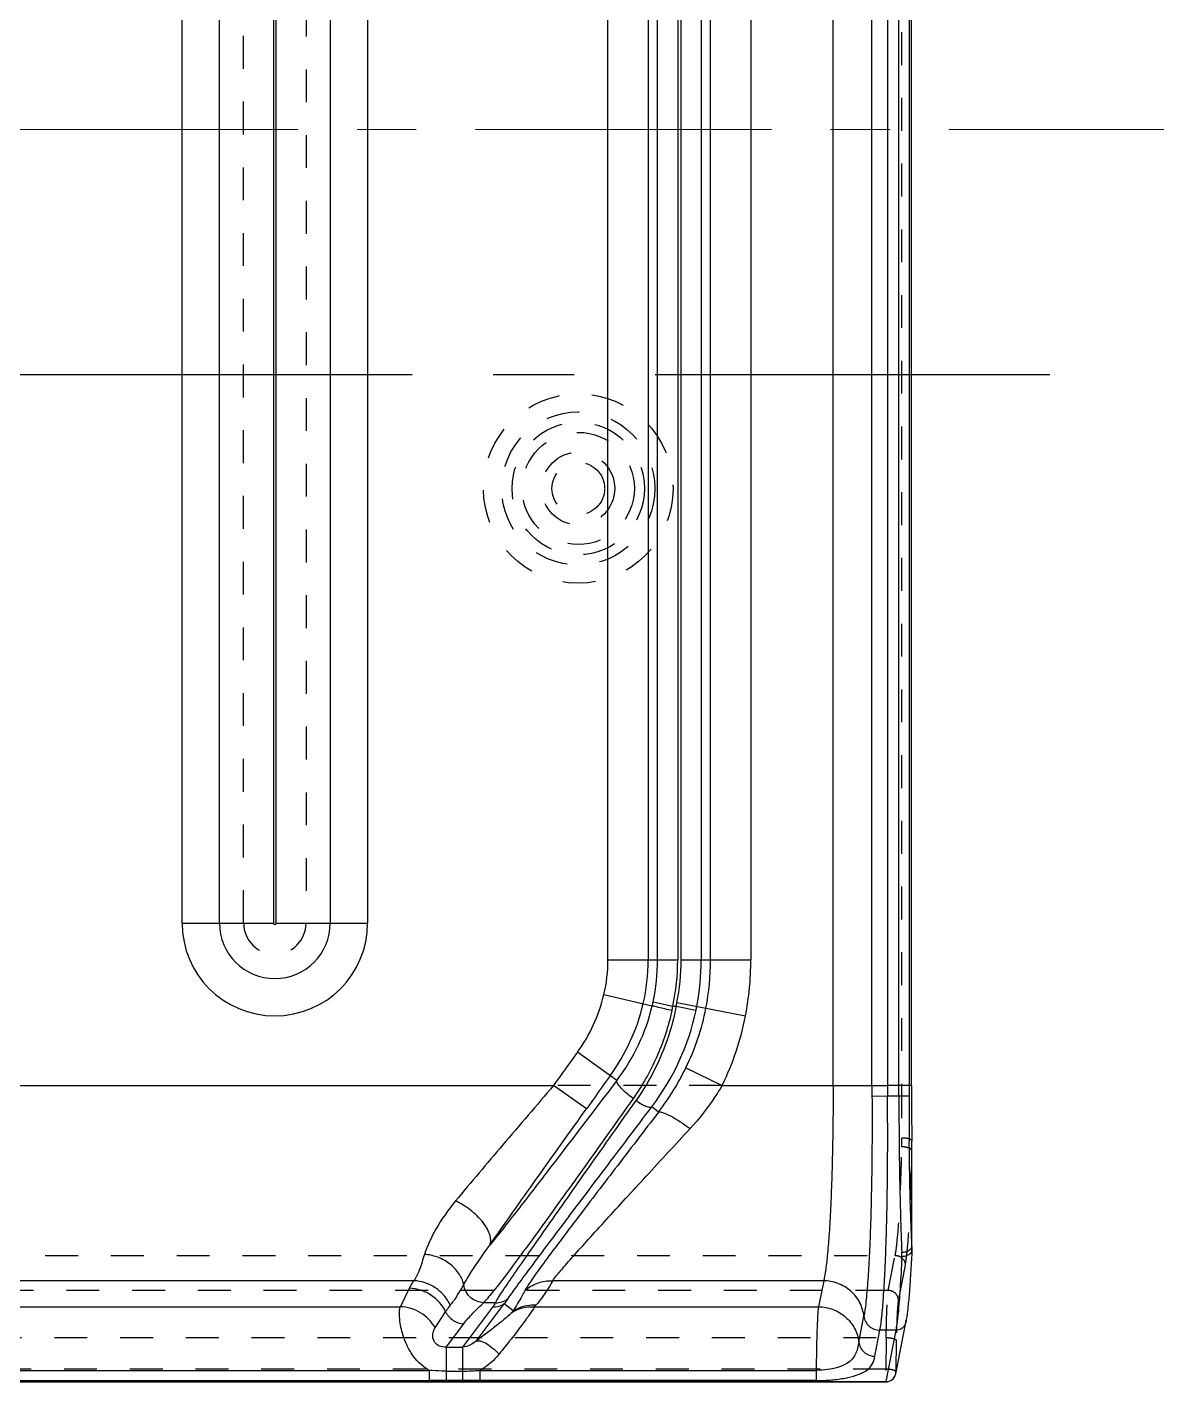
# Model space of a CAD drawing. Header units: millimetres. Extents: x 1572 to 4063, y -10865 to -3081.
# Drawn here: x 2739.1 to 2795.2, y -3815.8 to -3748.5 of the extents above; entities that cross this region are included whole.
import ezdxf

# ---------------------------------------------------------------- set-up
doc = ezdxf.new("R2010")
doc.units = ezdxf.units.MM
doc.header["$LTSCALE"] = 16.335
doc.linetypes.add('CENTER', pattern=[0.6, 0.375, -0.075, 0.075, -0.075])
doc.linetypes.add('HIDDEN', pattern=[0.2, 0.1, -0.1])
doc.layers.get('0').update_dxf_attribs({"linetype": 'CONTINUOUS'})
doc.layers.add('DEFAULT_2', color=8, linetype='HIDDEN')
doc.layers.add('moldbase', color=7, linetype='CONTINUOUS', lineweight=20)

# ---------------------------------------------------------------- blocks, each defined once
blk = doc.blocks.new('256')
at = {"color": 7, "linetype": 'Continuous'}
for p, q in [((2495.78, -2994.673), (2495.281, -2997.223)), ((2495.775, -2996.834), (2496.273, -2994.284)), ((2496.273, -2994.267), (2496.273, -2994.284)), ((2828.332, -2994.267), (2496.273, -2994.267)), ((2828.332, -2994.284), (2496.273, -2994.284)), ((2499.717, -2994.335), (2499.717, -2994.841)), ((2499.717, -2994.335), (2516.438, -2994.336)), ((2516.438, -2994.841), (2516.438, -2994.335)), ((2517.305, -2994.337), (2518.118, -2994.337)), ((2517.305, -2995.997), (2517.305, -2994.338)), ((2518.118, -2995.997), (2518.118, -2994.338)), ((2518.963, -2994.841), (2518.963, -2994.335)), ((2807.3, -2994.337), (2518.963, -2994.336)), ((2516.438, -2994.841), (2499.717, -2994.841)), ((2518.118, -2994.805), (2517.305, -2994.805)), ((2805.642, -2994.841), (2518.963, -2994.841)), ((2496.814, -2995.539), (2496.561, -2996.834)), ((2515.812, -2997.98), (2517.305, -2995.997)), ((2518.118, -2995.997), (2517.242, -2997.161)), ((2518.118, -2995.997), (2517.305, -2995.997)), ((2497.613, -2996.243), (2497.36, -2997.536)), ((2516.63, -2996.295), (2515.24, -2998.14)), ((2495.775, -2996.834), (2496.561, -2996.834)), ((2518.661, -2996.961), (2518.14, -2997.755)), ((2499.356, -2999.295), (2499.609, -2998.003)), ((2513.724, -2998.003), (2499.609, -2998.003)), ((2513.724, -2998.003), (2513.642, -2998.095)), ((2514.785, -2997.798), (2514.867, -2997.706)), ((2514.785, -2997.798), (2515.24, -2998.14)), ((2804.208, -2998.003), (2520.396, -2998.003)), ((2515.668, -2998.202), (2516.266, -2998.202)), ((2499.356, -2999.295), (2512.822, -2999.295)), ((2519.72, -2999.295), (2804.885, -2999.295)), ((2494.975, -3000.811), (2494.983, -3000.652)), ((2494.973, -3000.925), (2494.975, -3006.236)), ((2495.102, -3005.801), (2495.105, -3005.991)), ((2495.105, -3005.991), (2495.107, -3006.227)), ((2507.564, -3007.677), (2507.898, -3007.941)), ((2511.146, -3007.841), (2512.776, -3009.003)), ((2495.119, -3159.126), (2495.119, -3008.482)), ((2496.19, -3008.483), (2495.119, -3008.483)), ((2495.621, -3008.483), (2495.621, -3159.126)), ((2496.959, -3008.474), (2496.188, -3008.483)), ((2494.998, -3009.003), (2494.998, -3159.369)), ((2496.191, -3157.066), (2496.19, -3009.003)), ((2504.403, -3009.003), (2496.191, -3009.003)), ((2496.961, -3009.003), (2496.961, -3157.066)), ((2498.887, -3009.003), (2498.887, -3157.066)), ((2506.202, -3009.882), (2504.403, -3009.003)), ((2509.635, -3009.25), (2511.582, -3010.664)), ((2548.97, -3009.003), (2512.777, -3009.003)), ((2506.647, -3013.123), (2503.244, -3012.463)), ((2506.682, -3012.948), (2505.703, -3012.74)), ((2506.854, -3012.948), (2506.682, -3012.948)), ((2507.833, -3013.157), (2506.854, -3012.948)), ((2510.276, -3013.528), (2507.876, -3012.966)), ((2502.977, -3155.76), (2502.977, -3015.241)), ((2506.443, -3015.241), (2502.977, -3015.241)), ((2504.98, -3015.241), (2504.98, -3155.76)), ((2505.442, -3155.76), (2505.442, -3015.241)), ((2506.443, -3015.241), (2506.443, -3155.76)), ((2506.612, -3155.76), (2506.612, -3015.241)), ((2510.078, -3015.241), (2506.612, -3015.241)), ((2507.613, -3015.241), (2507.613, -3155.76)), ((2508.075, -3155.76), (2508.075, -3015.241)), ((2510.078, -3015.241), (2510.078, -3155.76)), ((2522.021, -3160.785), (2522.021, -3017.07)), ((2526.561, -3017.07), (2522.021, -3017.07)), ((2523.874, -3160.785), (2523.874, -3017.07)), ((2526.561, -3017.07), (2526.561, -3160.785)), ((2526.694, -3160.785), (2526.694, -3017.07)), ((2531.234, -3017.07), (2526.694, -3017.07)), ((2529.381, -3017.07), (2529.381, -3160.785)), ((2531.234, -3017.07), (2531.234, -3160.785))]:
    blk.add_line(p, q, dxfattribs=at)
for centre, radius, start, end in [((2496.273, -2994.77), 0.503, 90.00169, 168.92644), ((2517.34, -3005.955), 11.15, 90.17855, 94.64076), ((2456.047, -2966.422), 71.681, 333.03956, 333.85916), ((2496.44, -3000.924), 1.467, 176.4888, 180.01745), ((2497.672, -3000.597), 2.197, 177.51385, 182.48912), ((2496.535, -3000.924), 1.563, 180.01854, 183.40258), ((2503.441, -3005.992), 8.468, 178.53822, 180.02907), ((2505.931, -3005.991), 10.958, 180.02969, 181.28509), ((2328.017, -3008.95), 166.981, 0.3025, 0.93101), ((2278.541, -3008.474), 216.577, 359.99784, 0.59446), ((2319.412, -3009.002), 175.585, 359.99963, 0.30472), ((2517.513, -3015.241), 12.073, 142.7976, 168.04691), ((2518.026, -3015.663), 13.161, 142.64228, 153.94716), ((2323.359, -2874.005), 230.599, 324.01861, 324.52245), ((2448.845, -3009.005), 47.345, 0.00239, 0.63193), ((2422.147, -3009.001), 74.815, 359.99873, 0.40364), ((2516.879, -3015.106), 13.889, 153.93185, 169.03089), ((2517.498, -3015.246), 9.888, 142.6723, 166.66733), ((2518.044, -3015.34), 9.979, 144.08883, 166.85753), ((2323.772, -2874.355), 232.062, 324.02874, 324.53375), ((2516.879, -3015.106), 11.887, 153.92966, 169.03008), ((2518.044, -3015.34), 7.976, 144.10306, 166.87086), ((2517.582, -3015.241), 14.605, 169.03572, 180), ((2517.582, -3015.241), 12.603, 169.03572, 180), ((2517.582, -3015.241), 12.14, 169.03572, 180), ((2516.863, -3015.102), 11.407, 168.05194, 169.03595), ((2517.582, -3015.241), 10.971, 167.93168, 180), ((2516.863, -3015.102), 10.406, 168.05195, 169.03594), ((2518.348, -3015.241), 11.72, 167.59014, 168.71485), ((2516.935, -3015.103), 9.308, 166.7266, 167.93151), ((2526.627, -3017.07), 4.606, 0, 180), ((2517.582, -3015.241), 11.139, 169.03572, 180), ((2517.582, -3015.241), 9.97, 167.93168, 180), ((2517.582, -3015.241), 9.507, 166.80674, 180), ((2517.582, -3015.241), 7.505, 166.80674, 180), ((2526.627, -3017.07), 2.753, 0.00013, 179.99987), ((2526.627, -3017.07), 0.0669, 0, 180)]:
    blk.add_arc(centre, radius, start, end, dxfattribs=at)
for points, knots in [([(2496.273, -2994.284), (2496.161, -2994.283), (2495.929, -2994.356), (2495.802, -2994.565), (2495.78, -2994.673)], [0, 0, 0, 0, 0.505331, 1, 1, 1, 1]), ([(2499.717, -2994.335), (2499.466, -2994.335), (2498.988, -2994.355), (2498.328, -2994.441), (2497.784, -2994.572), (2497.377, -2994.735), (2497.101, -2994.924), (2496.898, -2995.185), (2496.841, -2995.404), (2496.814, -2995.539)], [0, 0, 0, 0, 0.220995, 0.421171, 0.58648, 0.712938, 0.806169, 0.878103, 1, 1, 1, 1]), ([(2516.438, -2994.335), (2516.511, -2994.335), (2516.8, -2994.336), (2517.089, -2994.338), (2517.305, -2994.338)], [0, 0, 0, 0, 0.252725, 1, 1, 1, 1]), ([(2497.613, -2996.243), (2497.641, -2996.097), (2497.686, -2995.865), (2497.815, -2995.557), (2498.001, -2995.318), (2498.295, -2995.116), (2498.692, -2994.961), (2499.178, -2994.866), (2499.532, -2994.842), (2499.717, -2994.841)], [0, 0, 0, 0, 0.157996, 0.250324, 0.353027, 0.475189, 0.624471, 0.803366, 1, 1, 1, 1]), ([(2499.717, -2994.841), (2499.712, -2995.202), (2499.702, -2995.87), (2499.679, -2996.773), (2499.65, -2997.467), (2499.626, -2997.853), (2499.609, -2998.003)], [0, 0, 0, 0, 0.342049, 0.633276, 0.856864, 1, 1, 1, 1]), ([(2515.487, -2995.651), (2515.551, -2995.573), (2515.825, -2995.258), (2516.157, -2994.987), (2516.438, -2994.841)], [0, 0, 0, 0, 0.243022, 1, 1, 1, 1]), ([(2518.118, -2994.805), (2518.19, -2994.805), (2518.472, -2994.808), (2518.754, -2994.824), (2518.963, -2994.841)], [0, 0, 0, 0, 0.254519, 1, 1, 1, 1]), ([(2518.963, -2994.841), (2519.327, -2995.041), (2519.765, -2995.504), (2520.121, -2996.191), (2520.333, -2996.787), (2520.434, -2997.322), (2520.439, -2997.764), (2520.417, -2997.934), (2520.396, -2998.003)], [0, 0, 0, 0, 0.341188, 0.496915, 0.636992, 0.860247, 0.940831, 1, 1, 1, 1]), ([(2497.613, -2996.243), (2497.592, -2996.057), (2497.441, -2995.772), (2497.104, -2995.581), (2496.909, -2995.541), (2496.814, -2995.539)], [0, 0, 0, 0, 0.491101, 0.75191, 1, 1, 1, 1]), ([(2513.724, -2998.003), (2513.795, -2997.87), (2514.008, -2997.555), (2514.4, -2997.023), (2514.908, -2996.367), (2515.284, -2995.897), (2515.487, -2995.651)], [0, 0, 0, 0, 0.154121, 0.386313, 0.674549, 1, 1, 1, 1]), ([(2516.63, -2996.295), (2516.567, -2996.319), (2516.39, -2996.308), (2516.118, -2996.182), (2515.804, -2995.955), (2515.594, -2995.761), (2515.487, -2995.651)], [0, 0, 0, 0, 0.149135, 0.368315, 0.660939, 1, 1, 1, 1]), ([(2516.63, -2996.295), (2516.717, -2996.222), (2516.923, -2996.079), (2517.169, -2996.006), (2517.305, -2995.997)], [0, 0, 0, 0, 0.453108, 1, 1, 1, 1]), ([(2518.118, -2995.997), (2518.23, -2995.991), (2518.442, -2996.017), (2518.71, -2996.217), (2518.799, -2996.511), (2518.758, -2996.771), (2518.697, -2996.906), (2518.661, -2996.961)], [0, 0, 0, 0, 0.240656, 0.441476, 0.685367, 0.858569, 1, 1, 1, 1]), ([(2499.609, -2998.003), (2499.365, -2998), (2498.875, -2997.906), (2498.241, -2997.523), (2497.784, -2996.947), (2497.639, -2996.479), (2497.613, -2996.243)], [0, 0, 0, 0, 0.252983, 0.50482, 0.753954, 1, 1, 1, 1]), ([(2514.867, -2997.706), (2514.903, -2997.666), (2514.993, -2997.579), (2515.225, -2997.376), (2515.59, -2997.082), (2516.087, -2996.699), (2516.444, -2996.432), (2516.63, -2996.295)], [0, 0, 0, 0, 0.070747, 0.166378, 0.408924, 0.693011, 1, 1, 1, 1]), ([(2494.983, -3000.652), (2495.016, -2999.954), (2495.071, -2998.998), (2495.183, -2997.855), (2495.245, -2997.41), (2495.281, -2997.223)], [0, 0, 0, 0, 0.609409, 0.833503, 1, 1, 1, 1]), ([(2495.282, -2997.223), (2495.303, -2997.115), (2495.43, -2996.905), (2495.662, -2996.832), (2495.775, -2996.834)], [0, 0, 0, 0, 0.494888, 1, 1, 1, 1]), ([(2495.664, -2997.661), (2495.668, -2997.622), (2495.683, -2997.477), (2495.7, -2997.333), (2495.714, -2997.227)], [0, 0, 0, 0, 0.268869, 1, 1, 1, 1]), ([(2495.714, -2997.227), (2495.719, -2997.191), (2495.737, -2997.059), (2495.757, -2996.928), (2495.775, -2996.834)], [0, 0, 0, 0, 0.27974, 1, 1, 1, 1]), ([(2496.561, -2996.834), (2496.521, -2997.053), (2496.456, -2997.593), (2496.378, -2998.542), (2496.309, -2999.756), (2496.228, -3001.806), (2496.173, -3004.741), (2496.175, -3007.19), (2496.188, -3008.483)], [0, 0, 0, 0, 0.057384, 0.139718, 0.244899, 0.370184, 0.667349, 1, 1, 1, 1]), ([(2497.36, -2997.536), (2497.338, -2997.35), (2497.145, -2996.978), (2496.753, -2996.836), (2496.561, -2996.834)], [0, 0, 0, 0, 0.49468, 1, 1, 1, 1]), ([(2517.242, -2997.161), (2517.102, -2997.345), (2516.775, -2997.693), (2516.441, -2998.031), (2516.266, -2998.202)], [0, 0, 0, 0, 0.486262, 1, 1, 1, 1]), ([(2518.14, -2997.755), (2518.06, -2997.582), (2517.8, -2997.284), (2517.424, -2997.167), (2517.242, -2997.161)], [0, 0, 0, 0, 0.511821, 1, 1, 1, 1]), ([(2518.661, -2996.961), (2518.833, -2997.262), (2519.344, -2997.784), (2520.046, -2997.991), (2520.396, -2998.003)], [0, 0, 0, 0, 0.49674, 1, 1, 1, 1]), ([(2495.477, -3000.502), (2495.501, -2999.967), (2495.55, -2999.019), (2495.622, -2998.073), (2495.664, -2997.661)], [0, 0, 0, 0, 0.56371, 1, 1, 1, 1]), ([(2496.959, -3008.474), (2496.951, -3007.255), (2496.957, -3004.952), (2497.019, -3002.192), (2497.104, -3000.271), (2497.174, -2999.135), (2497.254, -2998.247), (2497.32, -2997.741), (2497.36, -2997.536)], [0, 0, 0, 0, 0.333858, 0.630863, 0.755775, 0.860606, 0.942624, 1, 1, 1, 1]), ([(2497.36, -2997.536), (2497.385, -2997.763), (2497.526, -2998.232), (2497.986, -2998.818), (2498.631, -2999.202), (2499.12, -2999.292), (2499.356, -2999.296)], [0, 0, 0, 0, 0.237521, 0.495083, 0.755649, 1, 1, 1, 1]), ([(2512.822, -2999.295), (2512.939, -2999.091), (2513.19, -2998.676), (2513.475, -2998.281), (2513.642, -2998.095)], [0, 0, 0, 0, 0.48519, 1, 1, 1, 1]), ([(2514.785, -2997.798), (2514.704, -2997.851), (2514.353, -2998.039), (2513.942, -2998.112), (2513.642, -2998.095)], [0, 0, 0, 0, 0.244961, 1, 1, 1, 1]), ([(2514.867, -2997.706), (2514.702, -2997.814), (2514.329, -2997.978), (2513.925, -2998.015), (2513.724, -2998.003)], [0, 0, 0, 0, 0.495702, 1, 1, 1, 1]), ([(2514.209, -2998.798), (2514.258, -2998.707), (2514.441, -2998.368), (2514.637, -2998.037), (2514.785, -2997.798)], [0, 0, 0, 0, 0.26885, 1, 1, 1, 1]), ([(2515.24, -2998.14), (2515.218, -2998.164), (2515.141, -2998.25), (2515.074, -2998.344), (2515.03, -2998.413)], [0, 0, 0, 0, 0.282569, 1, 1, 1, 1]), ([(2515.24, -2998.14), (2515.364, -2998.058), (2515.561, -2997.986), (2515.761, -2997.978), (2515.812, -2997.98)], [0, 0, 0, 0, 0.74663, 1, 1, 1, 1]), ([(2515.668, -2998.202), (2515.679, -2998.183), (2515.723, -2998.107), (2515.771, -2998.033), (2515.812, -2997.98)], [0, 0, 0, 0, 0.245183, 1, 1, 1, 1]), ([(2517.909, -2998.069), (2517.852, -2998.141), (2517.606, -2998.47), (2517.399, -2998.824), (2517.241, -2999.1)], [0, 0, 0, 0, 0.224126, 1, 1, 1, 1]), ([(2518.14, -2997.755), (2518.123, -2997.782), (2518.05, -2997.889), (2517.97, -2997.992), (2517.909, -2998.069)], [0, 0, 0, 0, 0.240912, 1, 1, 1, 1]), ([(2517.909, -2998.069), (2517.987, -2998.244), (2518.201, -2998.575), (2518.77, -2999.091), (2519.347, -2999.28), (2519.72, -2999.295)], [0, 0, 0, 0, 0.251464, 0.51023, 1, 1, 1, 1]), ([(2518.14, -2997.755), (2518.301, -2998.087), (2518.82, -2998.674), (2519.566, -2998.907), (2519.938, -2998.92)], [0, 0, 0, 0, 0.497849, 1, 1, 1, 1]), ([(2507.564, -3007.677), (2508.286, -3006.737), (2509.664, -3004.938), (2511.326, -3002.762), (2512.51, -3001.195), (2513.234, -3000.229), (2513.796, -2999.452), (2514.098, -2998.993), (2514.209, -2998.798)], [0, 0, 0, 0, 0.320595, 0.612695, 0.740693, 0.851702, 0.939254, 1, 1, 1, 1]), ([(2515.03, -2998.413), (2514.895, -2998.619), (2514.55, -2999.098), (2513.943, -2999.917), (2513.18, -3000.937), (2511.928, -3002.604), (2510.153, -3004.957), (2508.677, -3006.91), (2507.898, -3007.941)], [0, 0, 0, 0, 0.061909, 0.148826, 0.257075, 0.382977, 0.674223, 1, 1, 1, 1]), ([(2515.668, -2998.202), (2515.62, -2998.291), (2515.499, -2998.49), (2515.184, -2998.973), (2514.668, -2999.727), (2513.928, -3000.791), (2513.052, -3002.043), (2512.066, -3003.447), (2510.599, -3005.533), (2509.461, -3007.146), (2508.682, -3008.25)], [0, 0, 0, 0, 0.024773, 0.056982, 0.14137, 0.248694, 0.374798, 0.515976, 0.669013, 1, 1, 1, 1]), ([(2508.825, -3008.356), (2509.619, -3007.236), (2511.123, -3005.12), (2512.94, -3002.581), (2514.235, -3000.802), (2515.033, -2999.724), (2515.688, -2998.872), (2516.086, -2998.391), (2516.266, -2998.202)], [0, 0, 0, 0, 0.327112, 0.618454, 0.743873, 0.851456, 0.937826, 1, 1, 1, 1]), ([(2514.209, -2998.798), (2514.026, -2998.965), (2513.583, -2999.23), (2513.074, -2999.305), (2512.822, -2999.295)], [0, 0, 0, 0, 0.49576, 1, 1, 1, 1]), ([(2516.266, -2998.202), (2516.487, -2998.212), (2516.842, -2998.352), (2517.136, -2998.731), (2517.224, -2998.975), (2517.241, -2999.1)], [0, 0, 0, 0, 0.466508, 0.734597, 1, 1, 1, 1]), ([(2498.887, -3009.003), (2498.887, -3007.925), (2498.908, -3005.885), (2498.984, -3003.439), (2499.079, -3001.731), (2499.157, -3000.719), (2499.243, -2999.928), (2499.313, -2999.478), (2499.356, -2999.296)], [0, 0, 0, 0, 0.332319, 0.629321, 0.754551, 0.859802, 0.942256, 1, 1, 1, 1]), ([(2512.821, -2999.296), (2512.698, -2999.474), (2512.36, -2999.88), (2511.76, -3000.561), (2511.005, -3001.398), (2510.135, -3002.353), (2509.178, -3003.4), (2507.79, -3004.913), (2506.721, -3006.074), (2505.995, -3006.861)], [0, 0, 0, 0, 0.063962, 0.155181, 0.26731, 0.395509, 0.535625, 0.684694, 1, 1, 1, 1]), ([(2517.241, -2999.1), (2517.166, -2999.234), (2516.773, -2999.911), (2516.327, -3000.556), (2515.948, -3001.059)], [0, 0, 0, 0, 0.196245, 1, 1, 1, 1]), ([(2517.241, -2999.1), (2517.288, -2999.302), (2517.476, -2999.709), (2517.953, -3000.186), (2518.549, -3000.498), (2518.982, -3000.591), (2519.19, -3000.608)], [0, 0, 0, 0, 0.238707, 0.499144, 0.760489, 1, 1, 1, 1]), ([(2519.19, -3000.608), (2519.274, -3000.349), (2519.411, -2999.899), (2519.599, -2999.455), (2519.72, -2999.295)], [0, 0, 0, 0, 0.576789, 1, 1, 1, 1]), ([(2519.938, -2998.92), (2519.922, -2998.952), (2519.854, -2999.079), (2519.778, -2999.203), (2519.72, -2999.295)], [0, 0, 0, 0, 0.245285, 1, 1, 1, 1]), ([(2494.975, -3001.017), (2494.979, -3000.959), (2495.049, -3000.833), (2495.167, -3000.765), (2495.237, -3000.739)], [0, 0, 0, 0, 0.437085, 1, 1, 1, 1]), ([(2494.976, -3000.811), (2494.979, -3000.755), (2495.039, -3000.632), (2495.154, -3000.567), (2495.22, -3000.543)], [0, 0, 0, 0, 0.442979, 1, 1, 1, 1]), ([(2495.22, -3000.543), (2495.282, -3000.521), (2495.369, -3000.503), (2495.456, -3000.501), (2495.477, -3000.502)], [0, 0, 0, 0, 0.757451, 1, 1, 1, 1]), ([(2495.237, -3000.739), (2495.295, -3000.717), (2495.376, -3000.698), (2495.458, -3000.693), (2495.477, -3000.692)], [0, 0, 0, 0, 0.759109, 1, 1, 1, 1]), ([(2495.621, -3008.483), (2495.621, -3007.1), (2495.599, -3004.502), (2495.529, -3001.906), (2495.477, -3000.692)], [0, 0, 0, 0, 0.532471, 1, 1, 1, 1]), ([(2517.652, -3003.26), (2518.015, -3002.821), (2518.608, -3001.977), (2519.049, -3001.042), (2519.19, -3000.608)], [0, 0, 0, 0, 0.5555, 1, 1, 1, 1]), ([(2494.975, -3001.017), (2494.991, -3001.377), (2495.053, -3002.971), (2495.087, -3004.566), (2495.102, -3005.801)], [0, 0, 0, 0, 0.225898, 1, 1, 1, 1]), ([(2509.635, -3009.25), (2510.802, -3007.714), (2512.475, -3005.518), (2514.579, -3002.787), (2515.517, -3001.594), (2515.948, -3001.059)], [0, 0, 0, 0, 0.559679, 0.800621, 1, 1, 1, 1]), ([(2515.948, -3001.059), (2515.187, -3002.158), (2513.585, -3004.418), (2511.979, -3006.675), (2511.146, -3007.841)], [0, 0, 0, 0, 0.482604, 1, 1, 1, 1]), ([(2515.948, -3001.059), (2515.885, -3001.206), (2515.901, -3001.504), (2516.063, -3001.875), (2516.281, -3002.208), (2516.577, -3002.53), (2517.02, -3002.912), (2517.396, -3003.141), (2517.652, -3003.26)], [0, 0, 0, 0, 0.161519, 0.275355, 0.41021, 0.560335, 0.715452, 1, 1, 1, 1]), ([(2512.777, -3009.003), (2513.618, -3008.018), (2515.251, -3006.111), (2516.877, -3004.197), (2517.652, -3003.26)], [0, 0, 0, 0, 0.515787, 1, 1, 1, 1]), ([(2504.403, -3009.003), (2504.516, -3008.81), (2504.988, -3008.055), (2505.543, -3007.352), (2505.995, -3006.861)], [0, 0, 0, 0, 0.251272, 1, 1, 1, 1]), ([(2507.564, -3007.677), (2507.541, -3007.687), (2507.472, -3007.69), (2507.278, -3007.643), (2506.948, -3007.485), (2506.492, -3007.213), (2506.164, -3006.985), (2505.995, -3006.861)], [0, 0, 0, 0, 0.042752, 0.110997, 0.333894, 0.649275, 1, 1, 1, 1]), ([(2506.682, -3012.948), (2506.766, -3012.521), (2507.186, -3010.863), (2507.948, -3009.291), (2508.682, -3008.25)], [0, 0, 0, 0, 0.254455, 1, 1, 1, 1]), ([(2508.682, -3008.25), (2508.6, -3008.194), (2508.441, -3008.095), (2508.215, -3007.981), (2508.039, -3007.924), (2507.928, -3007.921), (2507.898, -3007.941)], [0, 0, 0, 0, 0.344738, 0.651269, 0.871975, 1, 1, 1, 1]), ([(2506.901, -3012.722), (2507.075, -3011.935), (2507.573, -3010.404), (2508.366, -3009.002), (2508.825, -3008.356)], [0, 0, 0, 0, 0.504461, 1, 1, 1, 1]), ([(2508.825, -3008.356), (2508.933, -3008.431), (2509.144, -3008.592), (2509.408, -3008.84), (2509.575, -3009.044), (2509.636, -3009.179), (2509.641, -3009.231), (2509.635, -3009.25)], [0, 0, 0, 0, 0.321029, 0.642184, 0.879161, 0.95231, 1, 1, 1, 1]), ([(2506.901, -3012.722), (2507.016, -3012.749), (2507.237, -3012.803), (2507.531, -3012.873), (2507.74, -3012.93), (2507.846, -3012.953), (2507.876, -3012.966)], [0, 0, 0, 0, 0.35283, 0.677893, 0.902261, 1, 1, 1, 1])]:
    blk.add_open_spline(points, degree=3, knots=knots, dxfattribs=at)
for points in [[(2518.118, -2994.337), (2518.4, -2994.337), (2518.682, -2994.336), (2518.963, -2994.336)], [(2515.668, -2998.202), (2515.444, -2998.196), (2515.205, -2998.274), (2515.03, -2998.413)]]:
    blk.add_open_spline(points, degree=3, dxfattribs=at)
at = {"layer": 'DEFAULT_2', "color": 8, "linetype": 'HIDDEN'}
for p, q in [((2495.749, -2996.34), (2495.771, -2994.77)), ((2495.78, -2994.673), (2495.771, -2994.77)), ((2496.262, -2996.469), (2496.273, -2994.284)), ((2496.262, -2994.9), (2828.343, -2994.9)), ((2828.343, -2996.469), (2496.262, -2996.469)), ((2495.273, -2997.319), (2495.281, -2997.223)), ((2495.281, -2997.223), (2495.273, -2997.319)), ((2495.304, -3000.072), (2495.645, -2998.329)), ((2496.147, -2998.814), (2495.806, -3000.557)), ((2496.147, -2998.814), (2828.458, -2998.814)), ((2494.973, -3000.925), (2494.975, -3000.834)), ((2494.984, -3000.653), (2494.975, -3000.834)), ((2494.975, -3000.821), (2494.975, -3000.811)), ((2828.799, -3000.557), (2495.806, -3000.557)), ((2494.998, -3009.003), (2496.191, -3009.003)), ((2495.499, -3159.369), (2495.499, -3009.003)), ((2504.403, -3009.003), (2512.777, -3009.003)), ((2525.078, -3160.785), (2525.078, -3017.07)), ((2528.177, -3017.07), (2528.177, -3160.785))]:
    blk.add_line(p, q, dxfattribs=at)
for radius in [4.709, 3.806, 3.291, 2.789, 1.809, 1.306]:
    blk.add_circle((2511.552, -3038.677), radius, dxfattribs=at)
for centre, radius, start, end in [((2345.845, -3008.965), 149.655, 359.98531, 0.98698), ((2526.627, -3017.07), 1.549, 0.00137, 179.99863)]:
    blk.add_arc(centre, radius, start, end, dxfattribs=at)
for points, knots in [([(2495.771, -2994.77), (2495.776, -2994.792), (2495.833, -2994.833), (2495.939, -2994.866), (2496.095, -2994.892), (2496.211, -2994.899), (2496.273, -2994.9)], [0, 0, 0, 0, 0.124133, 0.345139, 0.650111, 1, 1, 1, 1]), ([(2495.645, -2998.329), (2495.663, -2998.236), (2495.687, -2997.993), (2495.716, -2997.556), (2495.737, -2996.986), (2495.746, -2996.566), (2495.749, -2996.34)], [0, 0, 0, 0, 0.142006, 0.366765, 0.659578, 1, 1, 1, 1]), ([(2496.251, -2996.469), (2496.189, -2996.468), (2496.073, -2996.462), (2495.917, -2996.435), (2495.811, -2996.402), (2495.754, -2996.361), (2495.749, -2996.339)], [0, 0, 0, 0, 0.350028, 0.655092, 0.87594, 1, 1, 1, 1]), ([(2496.251, -2996.469), (2496.248, -2996.736), (2496.239, -2997.232), (2496.218, -2997.903), (2496.189, -2998.418), (2496.165, -2998.705), (2496.147, -2998.814)], [0, 0, 0, 0, 0.340551, 0.633446, 0.858186, 1, 1, 1, 1]), ([(2495.645, -2998.329), (2495.647, -2998.453), (2495.76, -2998.711), (2496.02, -2998.813), (2496.147, -2998.814)], [0, 0, 0, 0, 0.494308, 1, 1, 1, 1]), ([(2495.304, -3000.072), (2495.282, -3000.187), (2495.242, -3000.458), (2495.167, -3001.155), (2495.091, -3002.29), (2495.019, -3003.919), (2494.988, -3005.125), (2494.975, -3005.776)], [0, 0, 0, 0, 0.061462, 0.143941, 0.367399, 0.658175, 1, 1, 1, 1]), ([(2495.806, -3000.558), (2495.679, -3000.556), (2495.419, -3000.454), (2495.306, -3000.196), (2495.304, -3000.072)], [0, 0, 0, 0, 0.50579, 1, 1, 1, 1]), ([(2495.806, -3000.558), (2495.784, -3000.666), (2495.744, -3000.923), (2495.669, -3001.581), (2495.593, -3002.655), (2495.521, -3004.196), (2495.49, -3005.335), (2495.477, -3005.951)], [0, 0, 0, 0, 0.061581, 0.144128, 0.367577, 0.658278, 1, 1, 1, 1]), ([(2494.975, -3006.236), (2494.972, -3006.258), (2495.002, -3006.296), (2495.054, -3006.325), (2495.147, -3006.36), (2495.291, -3006.381), (2495.413, -3006.388), (2495.477, -3006.387)], [0, 0, 0, 0, 0.117543, 0.21206, 0.334562, 0.652982, 1, 1, 1, 1]), ([(2494.976, -3005.776), (2494.98, -3005.804), (2495.031, -3005.858), (2495.2, -3005.929), (2495.36, -3005.949), (2495.477, -3005.951)], [0, 0, 0, 0, 0.151373, 0.36435, 1, 1, 1, 1])]:
    blk.add_open_spline(points, degree=3, knots=knots, dxfattribs=at)
blk.add_open_spline([(2495.477, -3005.951), (2495.474, -3006.096), (2495.475, -3006.242), (2495.477, -3006.387)], degree=3, dxfattribs=at)

msp = doc.modelspace()

# ---------------------------------------------------------------- linework, layer by layer
at = {"color": 1, "linetype": 'CENTER', "ltscale": 3.2855}
msp.add_line((2673.677, -3765.746), (2789.889, -3765.746), dxfattribs=at)
at = {"layer": 'moldbase', "color": 1, "linetype": 'CENTER', "ltscale": 2.4}
msp.add_line((2940.706, -3753.566), (2290.706, -3753.566), dxfattribs=at)

# ---------------------------------------------------------------- block references
at = {"rotation": 180}
msp.add_blockref('256', (5278.008, -6810.089), dxfattribs=at)

doc.saveas('drawing.dxf')
